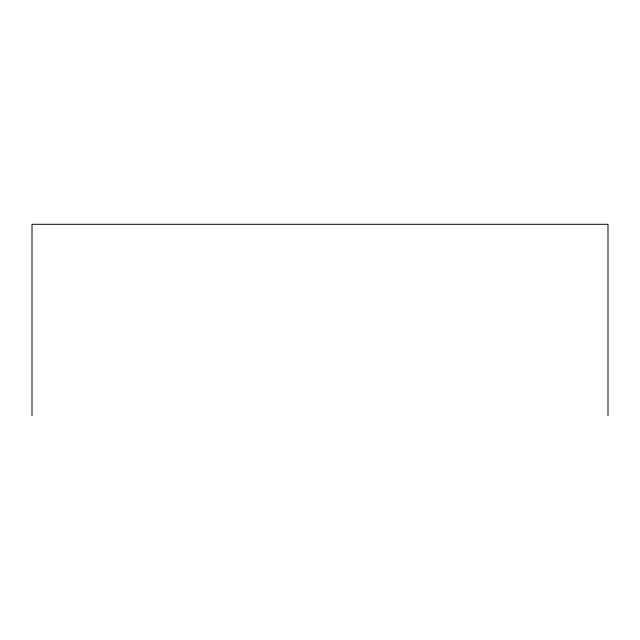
<?xml version="1.0" encoding="UTF-8"?>
<svg xmlns="http://www.w3.org/2000/svg" width="640" height="640" viewBox="0 0 640 640"><rect width="100%" height="100%" fill="white"/><g stroke="black" fill="none" stroke-linecap="round" stroke-linejoin="round"><path stroke-width="0.96" d="M608 415.704L608 224.296L32 224.296L32 415.704"/></g></svg>
